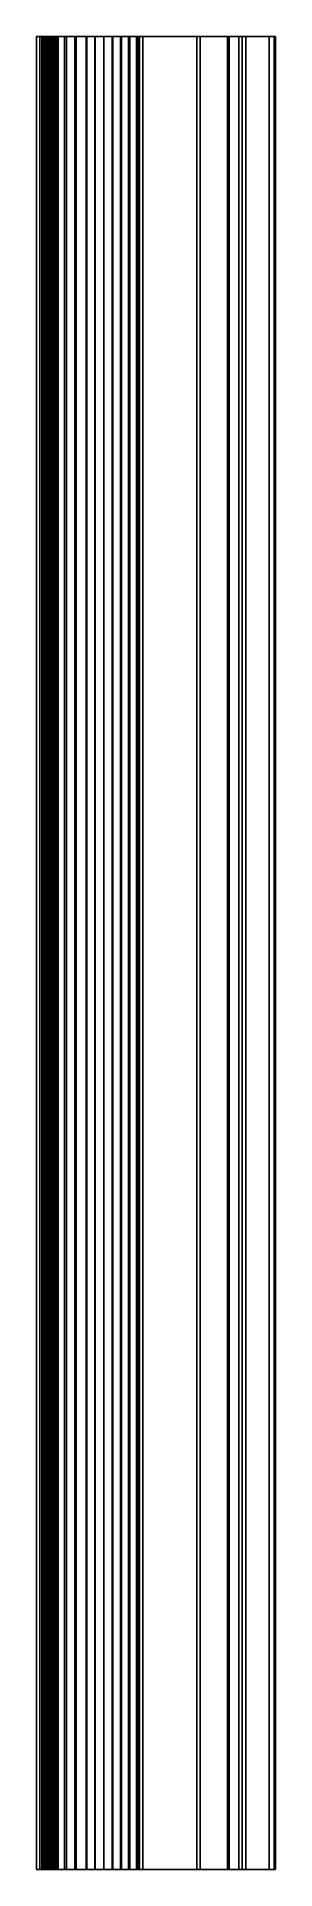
# Model space of a CAD drawing. Extents: x 0 to 232, y 0 to 279.
# Drawn here: x 0 to 36.4, y 0 to 279.3 of the extents above.
import ezdxf

# ---------------------------------------------------------------- set-up
doc = ezdxf.new("R2010")
doc.units = 0
doc.header["$MEASUREMENT"] = 0
for name, color, linetype in [('ACESSORIOS', 3, 'CONTINUOUS'), ('CINZA', 251, 'CONTINUOUS'), ('PRETO', 250, 'CONTINUOUS')]:
    doc.layers.add(name, color=color, linetype=linetype)

msp = doc.modelspace()

# ---------------------------------------------------------------- linework, layer by layer
at = {"layer": 'ACESSORIOS'}
for points in [[(1, 279.32, 29.74), (0, 279.32, 25.6), (0.5, 279.32, 25.6), (1.5, 279.32, 29.74)], [(0.5, 279.32, 25.6), (1.5, 279.32, 21.46), (1, 279.32, 21.46), (0, 279.32, 25.6)], [(1.5, 279.32, 20.54), (0.5, 279.32, 16.4), (0, 279.32, 16.4), (1, 279.32, 20.54)], [(0.5, 279.32, 16.4), (1.5, 279.32, 12.26), (1, 279.32, 12.26), (0, 279.32, 16.4)], [(1.5, 279.32, 11.34), (0.5, 279.32, 7.2), (0, 279.32, 7.2), (1, 279.32, 11.34)], [(0.5, 279.32, 7.2), (0.5, 279.32, 0.8), (0, 279.32, 0.8), (0, 279.32, 7.2)], [(0.8, 279.32, 0.5), (0.5, 279.32, 0.8), (0, 279.32, 0.8), (0.8, 279.32)], [(0, 0, 25.6), (1, 0, 29.74), (1, 279.32, 29.74), (0, 279.32, 25.6)], [(0, 279.32, 25.6), (1, 279.32, 21.46), (1, 0, 21.46), (0, 0, 25.6)], [(1, 279.32, 20.54), (0, 279.32, 16.4), (0, 0, 16.4), (1, 0, 20.54)], [(0, 0, 16.4), (1, 0, 12.26), (1, 279.32, 12.26), (0, 279.32, 16.4)], [(0, 0, 7.2), (1, 0, 11.34), (1, 279.32, 11.34), (0, 279.32, 7.2)], [(0, 0, 7.2), (0, 0, 0.8), (0, 279.32, 0.8), (0, 279.32, 7.2)], [(0, 279.32, 0.8), (0.8, 279.32), (0.8, 0), (0, 0, 0.8)], [(1.5, 0, 29.74), (1.5, 279.32, 29.74), (0.5, 279.32, 25.6), (0.5, 0, 25.6)], [(0.5, 0, 25.6), (1.5, 0, 21.46), (1.5, 279.32, 21.46), (0.5, 279.32, 25.6)], [(1.5, 0, 20.54), (0.5, 0, 16.4), (0.5, 279.32, 16.4), (1.5, 279.32, 20.54)], [(0.5, 279.32, 16.4), (1.5, 279.32, 12.26), (1.5, 0, 12.26), (0.5, 0, 16.4)], [(1.5, 279.32, 11.34), (0.5, 279.32, 7.2), (0.5, 0, 7.2), (1.5, 0, 11.34)], [(0.5, 279.32, 7.2), (0.5, 279.32, 0.8), (0.5, 0, 0.8), (0.5, 0, 7.2)], [(0.5, 279.32, 0.8), (0.8, 279.32, 0.5), (0.8, 0, 0.5), (0.5, 0, 0.8)], [(0.8, 279.32, 0.5), (1.85, 279.32, 0.5), (1.85, 279.32), (0.8, 279.32)], [(0.8, 0), (1.85, 0), (1.85, 279.32), (0.8, 279.32)], [(0.8, 0, 0.5), (1.85, 0, 0.5), (1.85, 279.32, 0.5), (0.8, 279.32, 0.5)], [(1.5, 279.32, 74.54), (1, 279.32, 74.55), (2.5, 279.32, 72.4), (3, 279.32, 72.4)], [(3, 279.32, 47.4), (1.5, 279.32, 45.28), (1, 279.32, 45.28), (2.5, 279.32, 47.4)], [(1.5, 279.32, 45.28), (1.5, 279.32, 29.74), (1, 279.32, 29.74), (1, 279.32, 45.28)], [(1, 279.32, 21.46), (1, 279.32, 20.54), (1.5, 279.32, 20.54), (1.5, 279.32, 21.46)], [(1.5, 279.32, 12.26), (1.5, 279.32, 11.34), (1, 279.32, 11.34), (1, 279.32, 12.26)], [(1, 0, 74.55), (2.5, 0, 72.4), (2.5, 279.32, 72.4), (1, 279.32, 74.55)], [(2.5, 279.32, 47.4), (1, 279.32, 45.28), (1, 0, 45.28), (2.5, 0, 47.4)], [(1, 279.32, 45.28), (1, 279.32, 29.74), (1, 0, 29.74), (1, 0, 45.28)], [(1, 0, 20.54), (1, 0, 21.46), (1, 279.32, 21.46), (1, 279.32, 20.54)], [(1, 0, 12.26), (1, 0, 11.34), (1, 279.32, 11.34), (1, 279.32, 12.26)], [(1.5, 279.32, 74.54), (3, 279.32, 72.4), (3, 0, 72.4), (1.5, 0, 74.54)], [(3, 0, 47.4), (1.5, 0, 45.28), (1.5, 279.32, 45.28), (3, 279.32, 47.4)], [(1.5, 0, 45.28), (1.5, 0, 29.74), (1.5, 279.32, 29.74), (1.5, 279.32, 45.28)], [(1.5, 279.32, 21.46), (1.5, 279.32, 20.54), (1.5, 0, 20.54), (1.5, 0, 21.46)], [(1.5, 279.32, 12.26), (1.5, 279.32, 11.34), (1.5, 0, 11.34), (1.5, 0, 12.26)], [(1.85, 279.32, 0.5), (2.15, 279.32, 0.8), (2.65, 279.32, 0.8), (1.85, 279.32)], [(1.85, 279.32, 0.5), (2.15, 279.32, 0.8), (2.15, 0, 0.8), (1.85, 0, 0.5)], [(1.85, 0), (2.65, 0, 0.8), (2.65, 279.32, 0.8), (1.85, 279.32)], [(2.65, 279.32, 0.8), (2.65, 279.32, 5.6), (2.15, 279.32, 5.6), (2.15, 279.32, 0.8)], [(2.15, 279.32, 0.8), (2.15, 279.32, 5.6), (2.15, 0, 5.6), (2.15, 0, 0.8)], [(2.65, 279.32, 5.6), (2.15, 279.32, 5.6), (2.15, 0, 5.6), (2.65, 0, 5.6)], [(3, 279.32, 72.4), (3, 279.32, 47.4), (2.5, 279.32, 47.4), (2.5, 279.32, 72.4)], [(2.5, 279.32, 72.4), (2.5, 279.32, 47.4), (2.5, 0, 47.4), (2.5, 0, 72.4)], [(2.65, 0, 0.8), (2.65, 0, 5.6), (2.65, 279.32, 5.6), (2.65, 279.32, 0.8)], [(3, 0, 72.4), (3, 0, 47.4), (3, 279.32, 47.4), (3, 279.32, 72.4)], [(15.19, 279.32, 80.47), (15.43, 279.32, 80.91), (16.18, 279.32, 79.84), (15.69, 279.32, 79.76)], [(15.69, 0, 79.76), (15.19, 0, 80.47), (15.19, 279.32, 80.47), (15.69, 279.32, 79.76)], [(15.43, 279.32, 80.91), (16.18, 279.32, 79.84), (16.18, 0, 79.84), (15.43, 0, 80.91)], [(24.89, 279.32, 26.9), (16.18, 279.32, 79.84), (15.69, 279.32, 79.76), (24.4, 279.32, 26.82)], [(24.4, 0, 26.82), (15.69, 0, 79.76), (15.69, 279.32, 79.76), (24.4, 279.32, 26.82)], [(24.89, 279.32, 26.9), (16.18, 279.32, 79.84), (16.18, 0, 79.84), (24.89, 0, 26.9)], [(29.07, 279.32, 19.51), (24.4, 279.32, 26.82), (24.89, 279.32, 26.9), (29.35, 279.32, 19.92)], [(29.07, 279.32, 19.51), (24.4, 279.32, 26.82), (24.4, 0, 26.82), (29.07, 0, 19.51)], [(29.35, 0, 19.92), (24.89, 0, 26.9), (24.89, 279.32, 26.9), (29.35, 279.32, 19.92)], [(36.37, 279.32, 15.15), (29.35, 279.32, 19.92), (29.07, 279.32, 19.51), (35.45, 279.32, 15.17)], [(29.07, 0, 19.51), (35.45, 0, 15.17), (35.45, 279.32, 15.17), (29.07, 279.32, 19.51)], [(36.37, 0, 15.15), (36.37, 279.32, 15.15), (29.35, 279.32, 19.92), (29.35, 0, 19.92)], [(31.3, 0, 2.6), (31.3, 279.32, 2.6), (30.8, 279.32, 2.6), (30.8, 0, 2.6)], [(30.8, 0, 2.6), (30.8, 0, 14.5), (30.8, 279.32, 14.5), (30.8, 279.32, 2.6)], [(31.3, 279.32, 2.6), (30.8, 279.32, 2.6), (30.8, 279.32, 14.5), (31.3, 279.32, 14.5)], [(31.3, 279.32, 14.5), (30.8, 279.32, 14.5), (31.89, 279.32, 15.5), (31.85, 279.32, 15)], [(30.8, 0, 14.5), (30.8, 279.32, 14.5), (31.89, 279.32, 15.5), (31.89, 0, 15.5)], [(31.3, 0, 2.6), (31.3, 0, 14.5), (31.3, 279.32, 14.5), (31.3, 279.32, 2.6)], [(31.3, 0, 14.5), (31.3, 279.32, 14.5), (31.85, 279.32, 15), (31.85, 0, 15)], [(31.85, 279.32, 15), (36.17, 279.32, 14.6), (35.45, 279.32, 15.17), (31.89, 279.32, 15.5)], [(31.85, 0, 15), (36.17, 0, 14.6), (36.17, 279.32, 14.6), (31.85, 279.32, 15)], [(31.89, 279.32, 15.5), (35.45, 279.32, 15.17), (35.45, 0, 15.17), (31.89, 0, 15.5)], [(36.17, 279.32, 14.6), (36.37, 279.32, 15.15), (35.45, 279.32, 15.17)], [(36.17, 0, 14.6), (36.17, 279.32, 14.6), (36.37, 279.32, 15.15), (36.37, 0, 15.15)], [(1, 0, 29.74), (0, 0, 25.6), (0.5, 0, 25.6), (1.5, 0, 29.74)], [(0.5, 0, 25.6), (1.5, 0, 21.46), (1, 0, 21.46), (0, 0, 25.6)], [(1.5, 0, 20.54), (0.5, 0, 16.4), (0, 0, 16.4), (1, 0, 20.54)], [(0.5, 0, 16.4), (1.5, 0, 12.26), (1, 0, 12.26), (0, 0, 16.4)], [(1.5, 0, 11.34), (0.5, 0, 7.2), (0, 0, 7.2), (1, 0, 11.34)], [(0.5, 0, 7.2), (0.5, 0, 0.8), (0, 0, 0.8), (0, 0, 7.2)], [(0.8, 0, 0.5), (0.5, 0, 0.8), (0, 0, 0.8), (0.8, 0)], [(0.8, 0, 0.5), (1.85, 0, 0.5), (1.85, 0), (0.8, 0)], [(1.5, 0, 74.54), (1, 0, 74.55), (2.5, 0, 72.4), (3, 0, 72.4)], [(3, 0, 47.4), (1.5, 0, 45.28), (1, 0, 45.28), (2.5, 0, 47.4)], [(1.5, 0, 45.28), (1.5, 0, 29.74), (1, 0, 29.74), (1, 0, 45.28)], [(1, 0, 21.46), (1, 0, 20.54), (1.5, 0, 20.54), (1.5, 0, 21.46)], [(1.5, 0, 12.26), (1.5, 0, 11.34), (1, 0, 11.34), (1, 0, 12.26)], [(1.85, 0, 0.5), (2.15, 0, 0.8), (2.65, 0, 0.8), (1.85, 0)], [(2.65, 0, 0.8), (2.65, 0, 5.6), (2.15, 0, 5.6), (2.15, 0, 0.8)], [(3, 0, 72.4), (3, 0, 47.4), (2.5, 0, 47.4), (2.5, 0, 72.4)], [(15.19, 0, 80.47), (15.43, 0, 80.91), (16.18, 0, 79.84), (15.69, 0, 79.76)], [(24.89, 0, 26.9), (16.18, 0, 79.84), (15.69, 0, 79.76), (24.4, 0, 26.82)], [(29.07, 0, 19.51), (24.4, 0, 26.82), (24.89, 0, 26.9), (29.35, 0, 19.92)], [(36.37, 0, 15.15), (29.35, 0, 19.92), (29.07, 0, 19.51), (35.45, 0, 15.17)], [(31.3, 0, 2.6), (30.8, 0, 2.6), (30.8, 0, 14.5), (31.3, 0, 14.5)], [(31.3, 0, 14.5), (30.8, 0, 14.5), (31.89, 0, 15.5), (31.85, 0, 15)], [(31.85, 0, 15), (36.17, 0, 14.6), (35.45, 0, 15.17), (31.89, 0, 15.5)], [(36.17, 0, 14.6), (36.37, 0, 15.15), (35.45, 0, 15.17)]]:
    msp.add_3dface(points, dxfattribs=at)
at = {"layer": 'CINZA'}
for points in [[(1.41, 60.11, 69.49), (1.41, 56.19, 69.49), (1.41, 60.65, 55.43), (1.41, 64.59, 55.43)], [(1.41, 47.58, 69.49), (1.41, 43.66, 69.49), (1.41, 48.13, 55.43), (1.41, 52.07, 55.43)], [(1.41, 36.76, 65.67), (1.41, 32.84, 65.67), (1.41, 36.09, 55.43), (1.41, 40.03, 55.43)], [(1.41, 31.84, 65.67), (1.41, 27.9, 65.67), (1.41, 31.16, 55.43), (1.41, 35.1, 55.43)]]:
    msp.add_3dface(points, dxfattribs=at)
for points, invisible_edges in [([(1.41, 59.32, 59.64), (1.41, 58.88, 59.64), (1.41, 59.49, 55.66), (1.41, 60.4, 56.22)], 3), ([(1.41, 57.52, 58.35), (1.41, 58.88, 59.64), (1.41, 59.49, 55.66), (1.41, 56.27, 55.02)], 10), ([(1.41, 57.69, 62.25), (1.41, 58.88, 59.64), (1.41, 59.32, 59.64), (1.41, 57.6, 65.01)], 10), ([(1.41, 57.6, 65.01), (1.41, 53.9, 65.79), (1.41, 55.85, 62.67), (1.41, 57.69, 62.25)], 10), ([(1.41, 56.47, 58.84), (1.41, 57.52, 58.35), (1.41, 56.27, 55.02), (1.41, 53.49, 56.73)], 10), ([(1.41, 55.67, 59.79), (1.41, 56.47, 58.84), (1.41, 53.49, 56.73), (1.41, 51.79, 59.46)], 10), ([(1.41, 55.85, 62.67), (1.41, 55.2, 61.25), (1.41, 50.89, 62.96), (1.41, 53.9, 65.79)], 10), ([(1.41, 55.2, 61.25), (1.41, 55.67, 59.79), (1.41, 51.79, 59.46), (1.41, 50.89, 62.96)], 10), ([(1.41, 45.73, 58.75), (1.41, 45.52, 56.54), (1.41, 41.2, 58.33), (1.41, 41.6, 59.29)], 10), ([(1.41, 43.39, 65.67), (1.41, 39.47, 65.67), (1.41, 41.6, 59.29), (1.41, 45.73, 58.75)], 4), ([(1.41, 45.52, 56.54), (1.41, 42.72, 55.5), (1.41, 40.13, 58.33), (1.41, 41.2, 58.33)], 10), ([(1.41, 42.72, 55.5), (1.41, 39.66, 56.6), (1.41, 38.8, 59.27), (1.41, 40.13, 58.33)], 10), ([(1.41, 28.28, 64.51), (1.41, 26.66, 65.43), (1.41, 27.93, 62.71), (1.41, 29.15, 61.73)], 10), ([(1.41, 26.24, 61.73), (1.41, 22.3, 61.73), (1.41, 24.43, 55.43), (1.41, 28.37, 55.43)], 1), ([(1.41, 26.66, 65.43), (1.41, 23.03, 65.57), (1.41, 26.28, 62.27), (1.41, 27.93, 62.71)], 10), ([(1.41, 26.28, 62.27), (1.41, 26.24, 61.73), (1.41, 21.65, 64.3), (1.41, 23.03, 65.57)], 10), ([(1.41, 22.3, 61.73), (1.41, 20.8, 62.79), (1.41, 19.34, 65.59), (1.41, 26.24, 61.73)], 10), ([(1.41, 19.63, 61.35), (1.41, 15.57, 61.73), (1.41, 17.71, 55.43), (1.41, 21.63, 55.43)], 1), ([(1.41, 20.8, 62.79), (1.41, 19.55, 62.27), (1.41, 16.11, 65.16), (1.41, 19.34, 65.59)], 10), ([(1.41, 19.55, 62.27), (1.41, 19.63, 61.35), (1.41, 15.57, 61.73), (1.41, 16.11, 65.16)], 10)]:
    msp.add_3dface(points, dxfattribs=dict(at, invisible_edges=invisible_edges))
at = {"layer": 'PRETO'}
for points in [[(1.78, 0.76, 71.72), (1.78, 0.76, 47.88), (1.78, 70.89, 47.88), (1.78, 90.89, 71.72)], [(2.09, 0.76, 71.72), (2.09, 0.76, 47.88), (2.09, 70.89, 47.88), (2.09, 90.89, 71.72)]]:
    msp.add_3dface(points, dxfattribs=at)

# ---------------------------------------------------------------- meshes
at = {"layer": 'ACESSORIOS'}
mesh = msp.add_polymesh((2, 7), dxfattribs=at)
for k, corner in enumerate([(7.62, 279.32, 81.7), (6, 279.32, 81.2), (4.53, 279.32, 80.35), (3.29, 279.32, 79.2), (2.35, 279.32, 77.79), (1.74, 279.32, 76.21), (1.5, 279.32, 74.54), (7.52, 279.32, 82.19), (5.8, 279.32, 81.66), (4.23, 279.32, 80.76), (2.91, 279.32, 79.52), (1.9, 279.32, 78.02), (1.25, 279.32, 76.34), (1, 279.32, 74.55)]):
    mesh.set_mesh_vertex(divmod(k, 7), corner)
mesh = msp.add_polymesh((2, 7), dxfattribs=at)
for k, corner in enumerate([(1, 0, 74.55), (1.25, 0, 76.34), (1.9, 0, 78.02), (2.91, 0, 79.52), (4.23, 0, 80.76), (5.8, 0, 81.66), (7.52, 0, 82.19), (1, 279.32, 74.55), (1.25, 279.32, 76.34), (1.9, 279.32, 78.02), (2.91, 279.32, 79.52), (4.23, 279.32, 80.76), (5.8, 279.32, 81.66), (7.52, 279.32, 82.19)]):
    mesh.set_mesh_vertex(divmod(k, 7), corner)
mesh = msp.add_polymesh((2, 7), dxfattribs=at)
for k, corner in enumerate([(1.5, 279.32, 74.54), (1.74, 279.32, 76.21), (2.35, 279.32, 77.79), (3.29, 279.32, 79.2), (4.53, 279.32, 80.35), (6, 279.32, 81.2), (7.62, 279.32, 81.7), (1.5, 0, 74.54), (1.74, 0, 76.21), (2.35, 0, 77.79), (3.29, 0, 79.2), (4.53, 0, 80.35), (6, 0, 81.2), (7.62, 0, 81.7)]):
    mesh.set_mesh_vertex(divmod(k, 7), corner)
mesh = msp.add_polymesh((2, 7), dxfattribs=at)
for k, corner in enumerate([(15.19, 279.32, 80.47), (14.01, 279.32, 81.04), (12.78, 279.32, 81.47), (11.51, 279.32, 81.75), (10.21, 279.32, 81.88), (8.91, 279.32, 81.87), (7.62, 279.32, 81.7), (15.43, 279.32, 80.91), (14.2, 279.32, 81.5), (12.92, 279.32, 81.95), (11.59, 279.32, 82.24), (10.23, 279.32, 82.38), (8.87, 279.32, 82.37), (7.52, 279.32, 82.19)]):
    mesh.set_mesh_vertex(divmod(k, 7), corner)
mesh = msp.add_polymesh((2, 7), dxfattribs=at)
for k, corner in enumerate([(15.43, 0, 80.91), (14.2, 0, 81.5), (12.92, 0, 81.95), (11.59, 0, 82.24), (10.23, 0, 82.38), (8.87, 0, 82.37), (7.52, 0, 82.19), (15.43, 279.32, 80.91), (14.2, 279.32, 81.5), (12.92, 279.32, 81.95), (11.59, 279.32, 82.24), (10.23, 279.32, 82.38), (8.87, 279.32, 82.37), (7.52, 279.32, 82.19)]):
    mesh.set_mesh_vertex(divmod(k, 7), corner)
mesh = msp.add_polymesh((2, 7), dxfattribs=at)
for k, corner in enumerate([(15.19, 279.32, 80.47), (14.01, 279.32, 81.04), (12.78, 279.32, 81.47), (11.51, 279.32, 81.75), (10.21, 279.32, 81.88), (8.91, 279.32, 81.87), (7.62, 279.32, 81.7), (15.19, 0, 80.47), (14.01, 0, 81.04), (12.78, 0, 81.47), (11.51, 0, 81.75), (10.21, 0, 81.88), (8.91, 0, 81.87), (7.62, 0, 81.7)]):
    mesh.set_mesh_vertex(divmod(k, 7), corner)
mesh = msp.add_polymesh((2, 7), dxfattribs=at)
for k, corner in enumerate([(7.62, 0, 81.7), (6, 0, 81.2), (4.53, 0, 80.35), (3.29, 0, 79.2), (2.35, 0, 77.79), (1.74, 0, 76.21), (1.5, 0, 74.54), (7.52, 0, 82.19), (5.8, 0, 81.66), (4.23, 0, 80.76), (2.91, 0, 79.52), (1.9, 0, 78.02), (1.25, 0, 76.34), (1, 0, 74.55)]):
    mesh.set_mesh_vertex(divmod(k, 7), corner)
mesh = msp.add_polymesh((2, 7), dxfattribs=at)
for k, corner in enumerate([(15.19, 0, 80.47), (14.01, 0, 81.04), (12.78, 0, 81.47), (11.51, 0, 81.75), (10.21, 0, 81.88), (8.91, 0, 81.87), (7.62, 0, 81.7), (15.43, 0, 80.91), (14.2, 0, 81.5), (12.92, 0, 81.95), (11.59, 0, 82.24), (10.23, 0, 82.38), (8.87, 0, 82.37), (7.52, 0, 82.19)]):
    mesh.set_mesh_vertex(divmod(k, 7), corner)

doc.saveas('drawing.dxf')
